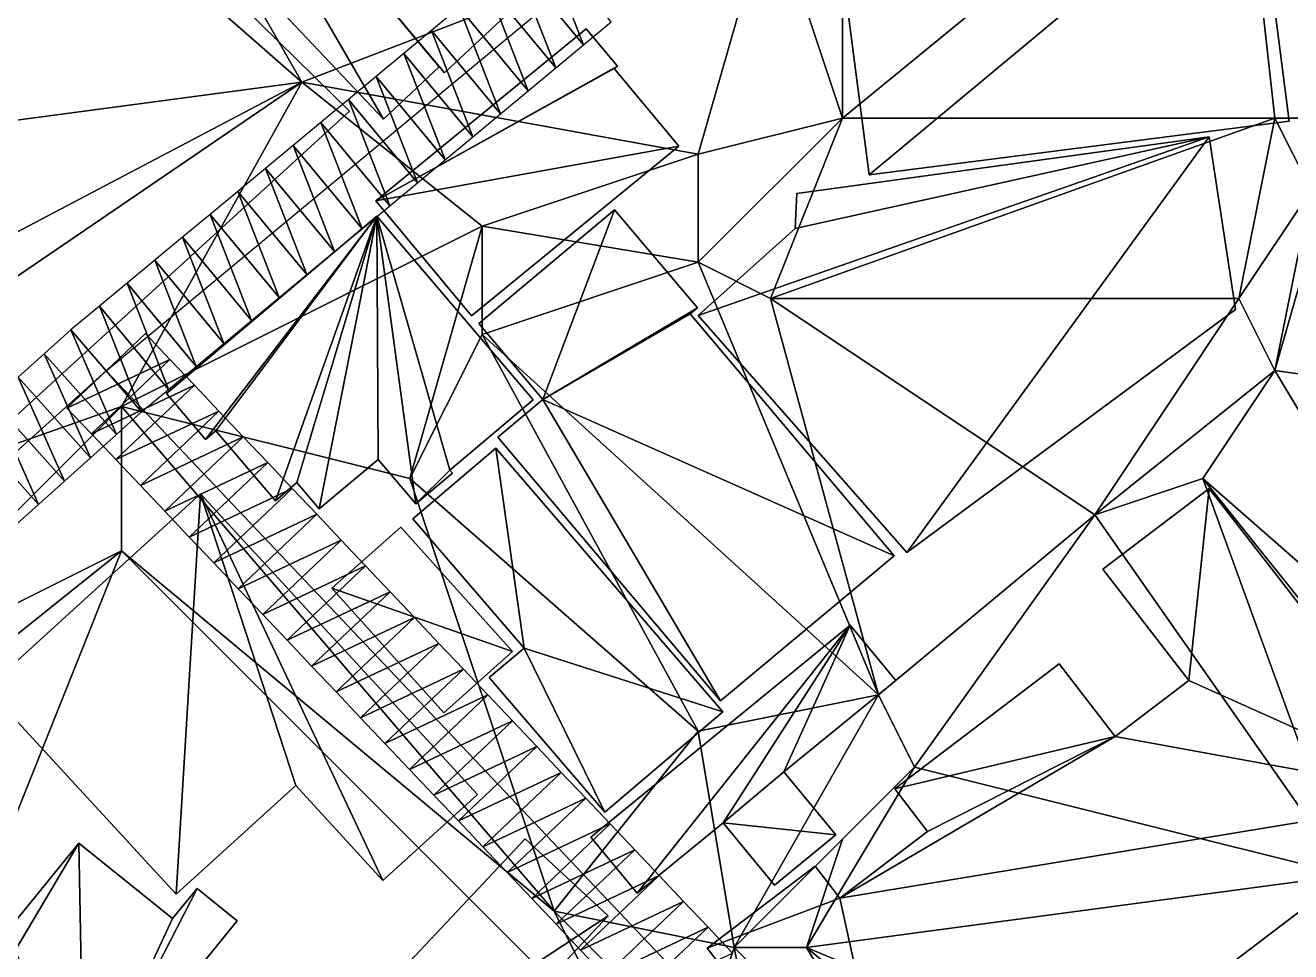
# Model space of a CAD drawing. Header units: metres. Extents: x -1103 to 901, y -902 to 905.
# Drawn here: x -767.3 to -697.1, y 3.8 to 55.1 of the extents above; entities that cross this region are included whole.
import ezdxf

# ---------------------------------------------------------------- set-up
doc = ezdxf.new("R2010")
doc.units = ezdxf.units.M
for name, color, linetype in [('OSM_BUILDING_FOOTPRINTS', 7, 'CONTINUOUS'), ('OSM_BUILDING_ROOFS', 1, 'CONTINUOUS'), ('OSM_BUILDING_WALLS', 8, 'CONTINUOUS'), ('OSM_ROAD_AXES', 2, 'CONTINUOUS'), ('OSM_ROAD_SURFACE', 9, 'CONTINUOUS'), ('OSM_TERRAIN', 3, 'CONTINUOUS')]:
    doc.layers.add(name, color=color, linetype=linetype)

msp = doc.modelspace()

# ---------------------------------------------------------------- linework, layer by layer
at = {"layer": 'OSM_BUILDING_FOOTPRINTS'}
for points in [[(-764.134, 67.565, 15.456), (-759.966, 71.458, 15.456), (-761.315, 72.884, 15.456), (-758.22, 75.782, 15.456), (-757.413, 74.93, 15.456), (-754.837, 77.33, 15.456), (-748.371, 70.496, 15.456), (-747.144, 71.823, 15.456), (-739.086, 64.004, 15.456), (-739.55, 63.573, 15.456), (-736.4, 60.244, 15.456), (-740.423, 56.484, 15.456), (-740.147, 56.197, 15.456), (-744.082, 52.514, 15.456), (-744.38, 52.835, 15.456), (-747.464, 49.948, 15.456), (-764.134, 67.565, 15.456)], [(-795.968, 22.577, 15.032), (-767.019, 67.731, 15.032), (-749.354, 50.38, 15.032), (-788.241, 14.869, 15.032), (-795.968, 22.577, 15.032)], [(-722.439, 61.671, 14.782), (-699.126, 64.657, 14.782), (-697.214, 49.827, 14.782), (-720.515, 46.852, 14.782), (-722.439, 61.671, 14.782)], [(-736.223, 54.958, 15.341), (-734.487, 52.879, 15.341), (-734.664, 52.746, 15.341), (-731.083, 48.444, 15.341), (-742.589, 39.022, 15.341), (-747.895, 45.403, 15.341), (-736.223, 54.958, 15.341)], [(-724.539, 45.824, 14.713), (-701.658, 48.965, 14.713), (-700.198, 39.376, 14.713), (-718.426, 25.906, 14.713), (-730.01, 39.055, 14.713), (-724.616, 43.866, 14.713), (-724.539, 45.824, 14.713)], [(-759.513, 34.731, 15.297), (-747.829, 44.551, 15.297), (-739.163, 34.377, 15.297), (-743.794, 30.473, 15.297), (-743.639, 30.296, 15.297), (-745.673, 28.593, 15.297), (-747.762, 31.059, 15.297), (-751.034, 28.317, 15.297), (-752.272, 29.777, 15.297), (-753.466, 28.77, 15.297), (-756.771, 32.652, 15.297), (-757.335, 32.176, 15.297), (-759.513, 34.731, 15.297)], [(-741.119, 32.309, 15.205), (-738.621, 34.388, 15.205), (-742.18, 38.613, 15.205), (-734.642, 44.906, 15.205), (-730.043, 39.465, 15.205), (-730.441, 39.133, 15.205), (-719.122, 25.718, 15.205), (-728.772, 17.678, 15.205), (-741.119, 32.309, 15.205)], [(-745.839, 27.764, 15.298), (-741.23, 31.69, 15.298), (-728.639, 17.07, 15.298), (-735.183, 11.507, 15.298), (-741.594, 18.961, 15.298), (-739.66, 20.598, 15.298), (-745.839, 27.764, 15.298)], [(-769.494, 18.363, 15.798), (-757.611, 29.157, 15.798), (-742.246, 12.48, 15.798), (-747.497, 7.714, 15.798), (-752.338, 12.978, 15.798), (-758.971, 6.951, 15.798), (-769.494, 18.363, 15.798)], [(-707.549, 24.978, 14.544), (-701.646, 29.457, 14.544), (-688.326, 12.304, 14.544), (-718.359, -10.522, 14.544), (-729.501, 3.954, 14.544), (-723.521, 8.499, 14.544), (-722.151, 6.73, 14.544), (-717.276, 10.435, 14.544), (-719.1, 12.801, 14.544), (-709.981, 19.736, 14.544), (-706.875, 15.688, 14.544), (-702.785, 18.796, 14.544), (-707.549, 24.978, 14.544)], [(-746.513, 27.31, 15.742), (-740.301, 20.41, 15.742), (-744.115, 17.015, 15.742), (-750.327, 23.926, 15.742), (-746.513, 27.31, 15.742)], [(-735.968, 10.114, 15.283), (-721.576, 21.87, 15.283), (-719.034, 18.795, 15.283), (-725.246, 13.73, 15.283), (-722.361, 10.247, 15.283), (-725.776, 7.449, 15.283), (-728.628, 10.899, 15.283), (-733.392, 7.006, 15.283), (-735.968, 10.114, 15.283)], [(-757.699, -9.206, 15.622), (-751.597, -14.869, 15.622), (-750.094, -13.265, 15.622), (-749.63, -13.696, 15.622), (-746.623, -10.511, 15.622), (-745.341, -11.706, 15.622), (-734.553, -0.248, 15.622), (-737.803, 2.76, 15.622), (-734.995, 5.746, 15.622), (-739.605, 10.025, 15.622), (-757.699, -9.206, 15.622)], [(-772.191, 1.509, 15.992), (-770.411, 3.688, 15.992), (-768.963, 2.527, 15.992), (-767.902, 3.821, 15.992), (-768.698, 4.451, 15.992), (-764.365, 9.782, 15.992), (-759.17, 5.602, 15.992), (-757.81, 7.271, 15.992), (-755.577, 5.48, 15.992), (-764.099, -4.993, 15.992), (-772.191, 1.509, 15.992)]]:
    msp.add_polyline3d(points, close=True, dxfattribs=at)
at = {"layer": 'OSM_BUILDING_ROOFS'}
for points in [[(-759.966, 71.458, 62.256), (-764.134, 67.565, 62.256), (-747.464, 49.948, 62.256)], [(-759.966, 71.458, 62.256), (-747.464, 49.948, 62.256), (-744.38, 52.835, 62.256)], [(-759.966, 71.458, 62.256), (-744.38, 52.835, 62.256), (-744.082, 52.514, 62.256)], [(-759.966, 71.458, 62.256), (-744.082, 52.514, 62.256), (-740.147, 56.197, 62.256)], [(-767.019, 67.731, 49.032), (-795.968, 22.577, 49.032), (-788.241, 14.869, 49.032)], [(-767.019, 67.731, 49.032), (-788.241, 14.869, 49.032), (-749.354, 50.38, 49.032)], [(-699.126, 64.657, 23.182), (-722.439, 61.671, 23.182), (-720.515, 46.852, 23.182)], [(-699.126, 64.657, 23.182), (-720.515, 46.852, 23.182), (-697.214, 49.827, 23.182)], [(-734.487, 52.879, 26.941), (-736.223, 54.958, 26.941), (-747.895, 45.403, 26.941)], [(-747.895, 45.403, 26.941), (-734.664, 52.746, 26.941), (-734.487, 52.879, 26.941)], [(-747.895, 45.403, 26.941), (-731.083, 48.444, 26.941), (-734.664, 52.746, 26.941)], [(-701.658, 48.965, 26.313), (-724.616, 43.866, 26.313), (-730.01, 39.055, 26.313)], [(-701.658, 48.965, 26.313), (-730.01, 39.055, 26.313), (-718.426, 25.906, 26.313)], [(-701.658, 48.965, 26.313), (-724.539, 45.824, 26.313), (-724.616, 43.866, 26.313)], [(-701.658, 48.965, 26.313), (-718.426, 25.906, 26.313), (-700.198, 39.376, 26.313)], [(-747.895, 45.403, 26.941), (-742.589, 39.022, 26.941), (-731.083, 48.444, 26.941)], [(-747.829, 44.551, 36.497), (-759.513, 34.731, 36.497), (-757.335, 32.176, 36.497)], [(-747.829, 44.551, 36.497), (-757.335, 32.176, 36.497), (-756.771, 32.652, 36.497)], [(-747.829, 44.551, 36.497), (-756.771, 32.652, 36.497), (-753.466, 28.77, 36.497)], [(-747.829, 44.551, 36.497), (-753.466, 28.77, 36.497), (-752.272, 29.777, 36.497)], [(-747.829, 44.551, 36.497), (-752.272, 29.777, 36.497), (-751.034, 28.317, 36.497)], [(-747.829, 44.551, 36.497), (-751.034, 28.317, 36.497), (-747.762, 31.059, 36.497)], [(-747.829, 44.551, 36.497), (-747.762, 31.059, 36.497), (-745.673, 28.593, 36.497)], [(-743.794, 30.473, 36.497), (-739.163, 34.377, 36.497), (-747.829, 44.551, 36.497)], [(-743.794, 30.473, 36.497), (-747.829, 44.551, 36.497), (-745.673, 28.593, 36.497)], [(-738.621, 34.388, 42.805), (-734.642, 44.906, 42.805), (-742.18, 38.613, 42.805)], [(-738.621, 34.388, 42.805), (-730.043, 39.465, 42.805), (-734.642, 44.906, 42.805)], [(-738.621, 34.388, 42.805), (-730.441, 39.133, 42.805), (-730.043, 39.465, 42.805)], [(-738.621, 34.388, 42.805), (-719.122, 25.718, 42.805), (-730.441, 39.133, 42.805)], [(-738.621, 34.388, 42.805), (-741.119, 32.309, 42.805), (-728.772, 17.678, 42.805)], [(-738.621, 34.388, 42.805), (-728.772, 17.678, 42.805), (-719.122, 25.718, 42.805)], [(-741.23, 31.69, 49.298), (-745.839, 27.764, 49.298), (-739.66, 20.598, 49.298)], [(-739.66, 20.598, 49.298), (-728.639, 17.07, 49.298), (-741.23, 31.69, 49.298)], [(-745.673, 28.593, 36.497), (-743.639, 30.296, 36.497), (-743.794, 30.473, 36.497)], [(-757.611, 29.157, 52.998), (-769.494, 18.363, 52.998), (-758.971, 6.951, 52.998)], [(-757.611, 29.157, 52.998), (-758.971, 6.951, 52.998), (-752.338, 12.978, 52.998)], [(-757.611, 29.157, 52.998), (-752.338, 12.978, 52.998), (-747.497, 7.714, 52.998)], [(-757.611, 29.157, 52.998), (-747.497, 7.714, 52.998), (-742.246, 12.48, 52.998)], [(-701.646, 29.457, 22.944), (-707.549, 24.978, 22.944), (-702.785, 18.796, 22.944)], [(-688.326, 12.304, 22.944), (-701.646, 29.457, 22.944), (-702.785, 18.796, 22.944)], [(-740.301, 20.41, 25.742), (-746.513, 27.31, 25.742), (-750.327, 23.926, 25.742)], [(-740.301, 20.41, 25.742), (-750.327, 23.926, 25.742), (-744.115, 17.015, 25.742)], [(-721.576, 21.87, 25.283), (-735.968, 10.114, 25.283), (-733.392, 7.006, 25.283)], [(-721.576, 21.87, 25.283), (-733.392, 7.006, 25.283), (-728.628, 10.899, 25.283)], [(-725.246, 13.73, 25.283), (-721.576, 21.87, 25.283), (-728.628, 10.899, 25.283)], [(-725.246, 13.73, 25.283), (-719.034, 18.795, 25.283), (-721.576, 21.87, 25.283)], [(-739.66, 20.598, 49.298), (-741.594, 18.961, 49.298), (-735.183, 11.507, 49.298)], [(-739.66, 20.598, 49.298), (-735.183, 11.507, 49.298), (-728.639, 17.07, 49.298)], [(-706.875, 15.688, 22.944), (-709.981, 19.736, 22.944), (-719.1, 12.801, 22.944)], [(-688.326, 12.304, 22.944), (-702.785, 18.796, 22.944), (-706.875, 15.688, 22.944)], [(-706.875, 15.688, 22.944), (-717.276, 10.435, 22.944), (-722.151, 6.73, 22.944)], [(-688.326, 12.304, 22.944), (-706.875, 15.688, 22.944), (-722.151, 6.73, 22.944)], [(-706.875, 15.688, 22.944), (-719.1, 12.801, 22.944), (-717.276, 10.435, 22.944)], [(-728.628, 10.899, 25.283), (-722.361, 10.247, 25.283), (-725.246, 13.73, 25.283)], [(-722.151, 6.73, 22.944), (-718.359, -10.522, 22.944), (-688.326, 12.304, 22.944)], [(-728.628, 10.899, 25.283), (-725.776, 7.449, 25.283), (-722.361, 10.247, 25.283)], [(-734.995, 5.746, 59.222), (-739.605, 10.025, 59.222), (-757.699, -9.206, 59.222)], [(-764.365, 9.782, 27.592), (-768.698, 4.451, 27.592), (-767.902, 3.821, 27.592)], [(-764.099, -4.993, 27.592), (-764.365, 9.782, 27.592), (-767.902, 3.821, 27.592)], [(-764.099, -4.993, 27.592), (-759.17, 5.602, 27.592), (-764.365, 9.782, 27.592)], [(-722.151, 6.73, 22.944), (-723.521, 8.499, 22.944), (-729.501, 3.954, 22.944)], [(-764.099, -4.993, 27.592), (-755.577, 5.48, 27.592), (-757.81, 7.271, 27.592)], [(-764.099, -4.993, 27.592), (-757.81, 7.271, 27.592), (-759.17, 5.602, 27.592)], [(-722.151, 6.73, 22.944), (-729.501, 3.954, 22.944), (-718.359, -10.522, 22.944)], [(-737.803, 2.76, 59.222), (-734.995, 5.746, 59.222), (-757.699, -9.206, 59.222)], [(-764.099, -4.993, 27.592), (-767.902, 3.821, 27.592), (-768.963, 2.527, 27.592)]]:
    msp.add_3dface(points, dxfattribs=at)
at = {"layer": 'OSM_BUILDING_WALLS'}
for points in [[(-767.019, 67.731, 15.032), (-795.968, 22.577, 15.032), (-795.968, 22.577, 49.032)], [(-767.019, 67.731, 15.032), (-795.968, 22.577, 49.032), (-767.019, 67.731, 49.032)], [(-749.354, 50.38, 15.032), (-767.019, 67.731, 15.032), (-767.019, 67.731, 49.032)], [(-749.354, 50.38, 15.032), (-767.019, 67.731, 49.032), (-749.354, 50.38, 49.032)], [(-764.134, 67.565, 15.456), (-747.464, 49.948, 15.456), (-747.464, 49.948, 62.256)], [(-764.134, 67.565, 15.456), (-747.464, 49.948, 62.256), (-764.134, 67.565, 62.256)], [(-697.214, 49.827, 14.782), (-699.126, 64.657, 14.782), (-699.126, 64.657, 23.182)], [(-697.214, 49.827, 14.782), (-699.126, 64.657, 23.182), (-697.214, 49.827, 23.182)], [(-722.439, 61.671, 14.782), (-720.515, 46.852, 14.782), (-720.515, 46.852, 23.182)], [(-722.439, 61.671, 14.782), (-720.515, 46.852, 23.182), (-722.439, 61.671, 23.182)], [(-744.082, 52.514, 15.456), (-740.147, 56.197, 15.456), (-740.147, 56.197, 62.256)], [(-744.082, 52.514, 15.456), (-740.147, 56.197, 62.256), (-744.082, 52.514, 62.256)], [(-736.223, 54.958, 15.341), (-747.895, 45.403, 15.341), (-747.895, 45.403, 26.941)], [(-736.223, 54.958, 15.341), (-747.895, 45.403, 26.941), (-736.223, 54.958, 26.941)], [(-734.487, 52.879, 15.341), (-736.223, 54.958, 15.341), (-736.223, 54.958, 26.941)], [(-734.487, 52.879, 15.341), (-736.223, 54.958, 26.941), (-734.487, 52.879, 26.941)], [(-747.464, 49.948, 15.456), (-744.38, 52.835, 15.456), (-744.38, 52.835, 62.256)], [(-747.464, 49.948, 15.456), (-744.38, 52.835, 62.256), (-747.464, 49.948, 62.256)], [(-744.38, 52.835, 15.456), (-744.082, 52.514, 15.456), (-744.082, 52.514, 62.256)], [(-744.38, 52.835, 15.456), (-744.082, 52.514, 62.256), (-744.38, 52.835, 62.256)], [(-734.664, 52.746, 15.341), (-734.487, 52.879, 15.341), (-734.487, 52.879, 26.941)], [(-734.664, 52.746, 15.341), (-734.487, 52.879, 26.941), (-734.664, 52.746, 26.941)], [(-731.083, 48.444, 15.341), (-734.664, 52.746, 15.341), (-734.664, 52.746, 26.941)], [(-731.083, 48.444, 15.341), (-734.664, 52.746, 26.941), (-731.083, 48.444, 26.941)], [(-788.241, 14.869, 15.032), (-749.354, 50.38, 15.032), (-749.354, 50.38, 49.032)], [(-788.241, 14.869, 15.032), (-749.354, 50.38, 49.032), (-788.241, 14.869, 49.032)], [(-720.515, 46.852, 14.782), (-697.214, 49.827, 14.782), (-697.214, 49.827, 23.182)], [(-720.515, 46.852, 14.782), (-697.214, 49.827, 23.182), (-720.515, 46.852, 23.182)], [(-701.658, 48.965, 14.713), (-724.539, 45.824, 14.713), (-724.539, 45.824, 26.313)], [(-701.658, 48.965, 14.713), (-724.539, 45.824, 26.313), (-701.658, 48.965, 26.313)], [(-700.198, 39.376, 14.713), (-701.658, 48.965, 14.713), (-701.658, 48.965, 26.313)], [(-700.198, 39.376, 14.713), (-701.658, 48.965, 26.313), (-700.198, 39.376, 26.313)], [(-742.589, 39.022, 15.341), (-731.083, 48.444, 15.341), (-731.083, 48.444, 26.941)], [(-742.589, 39.022, 15.341), (-731.083, 48.444, 26.941), (-742.589, 39.022, 26.941)], [(-724.539, 45.824, 14.713), (-724.616, 43.866, 14.713), (-724.616, 43.866, 26.313)], [(-724.539, 45.824, 14.713), (-724.616, 43.866, 26.313), (-724.539, 45.824, 26.313)], [(-747.895, 45.403, 15.341), (-742.589, 39.022, 15.341), (-742.589, 39.022, 26.941)], [(-747.895, 45.403, 15.341), (-742.589, 39.022, 26.941), (-747.895, 45.403, 26.941)], [(-747.829, 44.551, 15.297), (-759.513, 34.731, 15.297), (-759.513, 34.731, 36.497)], [(-747.829, 44.551, 15.297), (-759.513, 34.731, 36.497), (-747.829, 44.551, 36.497)], [(-739.163, 34.377, 15.297), (-747.829, 44.551, 15.297), (-747.829, 44.551, 36.497)], [(-739.163, 34.377, 15.297), (-747.829, 44.551, 36.497), (-739.163, 34.377, 36.497)], [(-734.642, 44.906, 15.205), (-742.18, 38.613, 15.205), (-742.18, 38.613, 42.805)], [(-734.642, 44.906, 15.205), (-742.18, 38.613, 42.805), (-734.642, 44.906, 42.805)], [(-730.043, 39.465, 15.205), (-734.642, 44.906, 15.205), (-734.642, 44.906, 42.805)], [(-730.043, 39.465, 15.205), (-734.642, 44.906, 42.805), (-730.043, 39.465, 42.805)], [(-724.616, 43.866, 14.713), (-730.01, 39.055, 14.713), (-730.01, 39.055, 26.313)], [(-724.616, 43.866, 14.713), (-730.01, 39.055, 26.313), (-724.616, 43.866, 26.313)], [(-730.441, 39.133, 15.205), (-730.043, 39.465, 15.205), (-730.043, 39.465, 42.805)], [(-730.441, 39.133, 15.205), (-730.043, 39.465, 42.805), (-730.441, 39.133, 42.805)], [(-718.426, 25.906, 14.713), (-700.198, 39.376, 14.713), (-700.198, 39.376, 26.313)], [(-718.426, 25.906, 14.713), (-700.198, 39.376, 26.313), (-718.426, 25.906, 26.313)], [(-719.122, 25.718, 15.205), (-730.441, 39.133, 15.205), (-730.441, 39.133, 42.805)], [(-719.122, 25.718, 15.205), (-730.441, 39.133, 42.805), (-719.122, 25.718, 42.805)], [(-730.01, 39.055, 14.713), (-718.426, 25.906, 14.713), (-718.426, 25.906, 26.313)], [(-730.01, 39.055, 14.713), (-718.426, 25.906, 26.313), (-730.01, 39.055, 26.313)], [(-742.18, 38.613, 15.205), (-738.621, 34.388, 15.205), (-738.621, 34.388, 42.805)], [(-742.18, 38.613, 15.205), (-738.621, 34.388, 42.805), (-742.18, 38.613, 42.805)], [(-759.513, 34.731, 15.297), (-757.335, 32.176, 15.297), (-757.335, 32.176, 36.497)], [(-759.513, 34.731, 15.297), (-757.335, 32.176, 36.497), (-759.513, 34.731, 36.497)], [(-743.794, 30.473, 15.297), (-739.163, 34.377, 15.297), (-739.163, 34.377, 36.497)], [(-743.794, 30.473, 15.297), (-739.163, 34.377, 36.497), (-743.794, 30.473, 36.497)], [(-738.621, 34.388, 15.205), (-741.119, 32.309, 15.205), (-741.119, 32.309, 42.805)], [(-738.621, 34.388, 15.205), (-741.119, 32.309, 42.805), (-738.621, 34.388, 42.805)], [(-757.335, 32.176, 15.297), (-756.771, 32.652, 15.297), (-756.771, 32.652, 36.497)], [(-757.335, 32.176, 15.297), (-756.771, 32.652, 36.497), (-757.335, 32.176, 36.497)], [(-756.771, 32.652, 15.297), (-753.466, 28.77, 15.297), (-753.466, 28.77, 36.497)], [(-756.771, 32.652, 15.297), (-753.466, 28.77, 36.497), (-756.771, 32.652, 36.497)], [(-741.119, 32.309, 15.205), (-728.772, 17.678, 15.205), (-728.772, 17.678, 42.805)], [(-741.119, 32.309, 15.205), (-728.772, 17.678, 42.805), (-741.119, 32.309, 42.805)], [(-741.23, 31.69, 15.298), (-745.839, 27.764, 15.298), (-745.839, 27.764, 49.298)], [(-741.23, 31.69, 15.298), (-745.839, 27.764, 49.298), (-741.23, 31.69, 49.298)], [(-728.639, 17.07, 15.298), (-741.23, 31.69, 15.298), (-741.23, 31.69, 49.298)], [(-728.639, 17.07, 15.298), (-741.23, 31.69, 49.298), (-728.639, 17.07, 49.298)], [(-751.034, 28.317, 15.297), (-747.762, 31.059, 15.297), (-747.762, 31.059, 36.497)], [(-751.034, 28.317, 15.297), (-747.762, 31.059, 36.497), (-751.034, 28.317, 36.497)], [(-747.762, 31.059, 15.297), (-745.673, 28.593, 15.297), (-745.673, 28.593, 36.497)], [(-747.762, 31.059, 15.297), (-745.673, 28.593, 36.497), (-747.762, 31.059, 36.497)], [(-745.673, 28.593, 15.297), (-743.639, 30.296, 15.297), (-743.639, 30.296, 36.497)], [(-745.673, 28.593, 15.297), (-743.639, 30.296, 36.497), (-745.673, 28.593, 36.497)], [(-743.639, 30.296, 15.297), (-743.794, 30.473, 15.297), (-743.794, 30.473, 36.497)], [(-743.639, 30.296, 15.297), (-743.794, 30.473, 36.497), (-743.639, 30.296, 36.497)], [(-753.466, 28.77, 15.297), (-752.272, 29.777, 15.297), (-752.272, 29.777, 36.497)], [(-753.466, 28.77, 15.297), (-752.272, 29.777, 36.497), (-753.466, 28.77, 36.497)], [(-752.272, 29.777, 15.297), (-751.034, 28.317, 15.297), (-751.034, 28.317, 36.497)], [(-752.272, 29.777, 15.297), (-751.034, 28.317, 36.497), (-752.272, 29.777, 36.497)], [(-757.611, 29.157, 15.798), (-769.494, 18.363, 15.798), (-769.494, 18.363, 52.998)], [(-757.611, 29.157, 15.798), (-769.494, 18.363, 52.998), (-757.611, 29.157, 52.998)], [(-742.246, 12.48, 15.798), (-757.611, 29.157, 15.798), (-757.611, 29.157, 52.998)], [(-742.246, 12.48, 15.798), (-757.611, 29.157, 52.998), (-742.246, 12.48, 52.998)], [(-701.646, 29.457, 14.544), (-707.549, 24.978, 14.544), (-707.549, 24.978, 22.944)], [(-701.646, 29.457, 14.544), (-707.549, 24.978, 22.944), (-701.646, 29.457, 22.944)], [(-688.326, 12.304, 14.544), (-701.646, 29.457, 14.544), (-701.646, 29.457, 22.944)], [(-688.326, 12.304, 14.544), (-701.646, 29.457, 22.944), (-688.326, 12.304, 22.944)], [(-745.839, 27.764, 15.298), (-739.66, 20.598, 15.298), (-739.66, 20.598, 49.298)], [(-745.839, 27.764, 15.298), (-739.66, 20.598, 49.298), (-745.839, 27.764, 49.298)], [(-746.513, 27.31, 15.742), (-750.327, 23.926, 15.742), (-750.327, 23.926, 25.742)], [(-746.513, 27.31, 15.742), (-750.327, 23.926, 25.742), (-746.513, 27.31, 25.742)], [(-740.301, 20.41, 15.742), (-746.513, 27.31, 15.742), (-746.513, 27.31, 25.742)], [(-740.301, 20.41, 15.742), (-746.513, 27.31, 25.742), (-740.301, 20.41, 25.742)], [(-728.772, 17.678, 15.205), (-719.122, 25.718, 15.205), (-719.122, 25.718, 42.805)], [(-728.772, 17.678, 15.205), (-719.122, 25.718, 42.805), (-728.772, 17.678, 42.805)], [(-707.549, 24.978, 14.544), (-702.785, 18.796, 14.544), (-702.785, 18.796, 22.944)], [(-707.549, 24.978, 14.544), (-702.785, 18.796, 22.944), (-707.549, 24.978, 22.944)], [(-750.327, 23.926, 15.742), (-744.115, 17.015, 15.742), (-744.115, 17.015, 25.742)], [(-750.327, 23.926, 15.742), (-744.115, 17.015, 25.742), (-750.327, 23.926, 25.742)], [(-721.576, 21.87, 15.283), (-735.968, 10.114, 15.283), (-735.968, 10.114, 25.283)], [(-721.576, 21.87, 15.283), (-735.968, 10.114, 25.283), (-721.576, 21.87, 25.283)], [(-719.034, 18.795, 15.283), (-721.576, 21.87, 15.283), (-721.576, 21.87, 25.283)], [(-719.034, 18.795, 15.283), (-721.576, 21.87, 25.283), (-719.034, 18.795, 25.283)], [(-744.115, 17.015, 15.742), (-740.301, 20.41, 15.742), (-740.301, 20.41, 25.742)], [(-744.115, 17.015, 15.742), (-740.301, 20.41, 25.742), (-744.115, 17.015, 25.742)], [(-739.66, 20.598, 15.298), (-741.594, 18.961, 15.298), (-741.594, 18.961, 49.298)], [(-739.66, 20.598, 15.298), (-741.594, 18.961, 49.298), (-739.66, 20.598, 49.298)], [(-709.981, 19.736, 14.544), (-719.1, 12.801, 14.544), (-719.1, 12.801, 22.944)], [(-709.981, 19.736, 14.544), (-719.1, 12.801, 22.944), (-709.981, 19.736, 22.944)], [(-706.875, 15.688, 14.544), (-709.981, 19.736, 14.544), (-709.981, 19.736, 22.944)], [(-706.875, 15.688, 14.544), (-709.981, 19.736, 22.944), (-706.875, 15.688, 22.944)], [(-741.594, 18.961, 15.298), (-735.183, 11.507, 15.298), (-735.183, 11.507, 49.298)], [(-741.594, 18.961, 15.298), (-735.183, 11.507, 49.298), (-741.594, 18.961, 49.298)], [(-769.494, 18.363, 15.798), (-758.971, 6.951, 15.798), (-758.971, 6.951, 52.998)], [(-769.494, 18.363, 15.798), (-758.971, 6.951, 52.998), (-769.494, 18.363, 52.998)], [(-725.246, 13.73, 15.283), (-719.034, 18.795, 15.283), (-719.034, 18.795, 25.283)], [(-725.246, 13.73, 15.283), (-719.034, 18.795, 25.283), (-725.246, 13.73, 25.283)], [(-702.785, 18.796, 14.544), (-706.875, 15.688, 14.544), (-706.875, 15.688, 22.944)], [(-702.785, 18.796, 14.544), (-706.875, 15.688, 22.944), (-702.785, 18.796, 22.944)], [(-735.183, 11.507, 15.298), (-728.639, 17.07, 15.298), (-728.639, 17.07, 49.298)], [(-735.183, 11.507, 15.298), (-728.639, 17.07, 49.298), (-735.183, 11.507, 49.298)], [(-722.361, 10.247, 15.283), (-725.246, 13.73, 15.283), (-725.246, 13.73, 25.283)], [(-722.361, 10.247, 15.283), (-725.246, 13.73, 25.283), (-722.361, 10.247, 25.283)], [(-758.971, 6.951, 15.798), (-752.338, 12.978, 15.798), (-752.338, 12.978, 52.998)], [(-758.971, 6.951, 15.798), (-752.338, 12.978, 52.998), (-758.971, 6.951, 52.998)], [(-752.338, 12.978, 15.798), (-747.497, 7.714, 15.798), (-747.497, 7.714, 52.998)], [(-752.338, 12.978, 15.798), (-747.497, 7.714, 52.998), (-752.338, 12.978, 52.998)], [(-719.1, 12.801, 14.544), (-717.276, 10.435, 14.544), (-717.276, 10.435, 22.944)], [(-719.1, 12.801, 14.544), (-717.276, 10.435, 22.944), (-719.1, 12.801, 22.944)], [(-747.497, 7.714, 15.798), (-742.246, 12.48, 15.798), (-742.246, 12.48, 52.998)], [(-747.497, 7.714, 15.798), (-742.246, 12.48, 52.998), (-747.497, 7.714, 52.998)], [(-718.359, -10.522, 14.544), (-688.326, 12.304, 14.544), (-688.326, 12.304, 22.944)], [(-718.359, -10.522, 14.544), (-688.326, 12.304, 22.944), (-718.359, -10.522, 22.944)], [(-733.392, 7.006, 15.283), (-728.628, 10.899, 15.283), (-728.628, 10.899, 25.283)], [(-733.392, 7.006, 15.283), (-728.628, 10.899, 25.283), (-733.392, 7.006, 25.283)], [(-728.628, 10.899, 15.283), (-725.776, 7.449, 15.283), (-725.776, 7.449, 25.283)], [(-728.628, 10.899, 15.283), (-725.776, 7.449, 25.283), (-728.628, 10.899, 25.283)], [(-739.605, 10.025, 15.622), (-757.699, -9.206, 15.622), (-757.699, -9.206, 59.222)], [(-739.605, 10.025, 15.622), (-757.699, -9.206, 59.222), (-739.605, 10.025, 59.222)], [(-734.995, 5.746, 15.622), (-739.605, 10.025, 15.622), (-739.605, 10.025, 59.222)], [(-734.995, 5.746, 15.622), (-739.605, 10.025, 59.222), (-734.995, 5.746, 59.222)], [(-735.968, 10.114, 15.283), (-733.392, 7.006, 15.283), (-733.392, 7.006, 25.283)], [(-735.968, 10.114, 15.283), (-733.392, 7.006, 25.283), (-735.968, 10.114, 25.283)], [(-725.776, 7.449, 15.283), (-722.361, 10.247, 15.283), (-722.361, 10.247, 25.283)], [(-725.776, 7.449, 15.283), (-722.361, 10.247, 25.283), (-725.776, 7.449, 25.283)], [(-717.276, 10.435, 14.544), (-722.151, 6.73, 14.544), (-722.151, 6.73, 22.944)], [(-717.276, 10.435, 14.544), (-722.151, 6.73, 22.944), (-717.276, 10.435, 22.944)], [(-764.365, 9.782, 15.992), (-768.698, 4.451, 15.992), (-768.698, 4.451, 27.592)], [(-764.365, 9.782, 15.992), (-768.698, 4.451, 27.592), (-764.365, 9.782, 27.592)], [(-759.17, 5.602, 15.992), (-764.365, 9.782, 15.992), (-764.365, 9.782, 27.592)], [(-759.17, 5.602, 15.992), (-764.365, 9.782, 27.592), (-759.17, 5.602, 27.592)], [(-723.521, 8.499, 14.544), (-729.501, 3.954, 14.544), (-729.501, 3.954, 22.944)], [(-723.521, 8.499, 14.544), (-729.501, 3.954, 22.944), (-723.521, 8.499, 22.944)], [(-722.151, 6.73, 14.544), (-723.521, 8.499, 14.544), (-723.521, 8.499, 22.944)], [(-722.151, 6.73, 14.544), (-723.521, 8.499, 22.944), (-722.151, 6.73, 22.944)], [(-757.81, 7.271, 15.992), (-759.17, 5.602, 15.992), (-759.17, 5.602, 27.592)], [(-757.81, 7.271, 15.992), (-759.17, 5.602, 27.592), (-757.81, 7.271, 27.592)], [(-755.577, 5.48, 15.992), (-757.81, 7.271, 15.992), (-757.81, 7.271, 27.592)], [(-755.577, 5.48, 15.992), (-757.81, 7.271, 27.592), (-755.577, 5.48, 27.592)], [(-737.803, 2.76, 15.622), (-734.995, 5.746, 15.622), (-734.995, 5.746, 59.222)], [(-737.803, 2.76, 15.622), (-734.995, 5.746, 59.222), (-737.803, 2.76, 59.222)], [(-764.099, -4.993, 15.992), (-755.577, 5.48, 15.992), (-755.577, 5.48, 27.592)], [(-764.099, -4.993, 15.992), (-755.577, 5.48, 27.592), (-764.099, -4.993, 27.592)], [(-729.501, 3.954, 14.544), (-718.359, -10.522, 14.544), (-718.359, -10.522, 22.944)], [(-729.501, 3.954, 14.544), (-718.359, -10.522, 22.944), (-729.501, 3.954, 22.944)]]:
    msp.add_3dface(points, dxfattribs=at)
at = {"layer": 'OSM_ROAD_AXES'}
for points in [[(-793.16, 9.781, 16.642), (-790.186, 11.396, 16.733), (-762.851, 35.981, 17.581), (-733.68, 60.189, 17.753), (-710.678, 83.181, 17.71), (-627.643, 160.407, 16.433)], [(-762.851, 35.981, 17.581), (-712.633, -16.991, 17.947)]]:
    msp.add_polyline3d(points, dxfattribs=at)
at = {"layer": 'OSM_ROAD_SURFACE'}
for points in [[(-736.37, 54.058, 17.738), (-738.667, 59.949, 17.807), (-740.202, 58.675, 17.78)], [(-736.37, 54.058, 17.738), (-734.835, 55.332, 17.752), (-738.667, 59.949, 17.807)], [(-737.906, 52.784, 17.723), (-740.202, 58.675, 17.78), (-741.737, 57.401, 17.753)], [(-737.906, 52.784, 17.723), (-736.37, 54.058, 17.738), (-740.202, 58.675, 17.78)], [(-739.441, 51.51, 17.709), (-741.737, 57.401, 17.753), (-743.273, 56.127, 17.725)], [(-739.441, 51.51, 17.709), (-737.906, 52.784, 17.723), (-741.737, 57.401, 17.753)], [(-740.976, 50.236, 17.695), (-743.273, 56.127, 17.725), (-744.808, 54.853, 17.698)], [(-740.976, 50.236, 17.695), (-739.441, 51.51, 17.709), (-743.273, 56.127, 17.725)], [(-742.512, 48.962, 17.718), (-744.808, 54.853, 17.698), (-746.343, 53.579, 17.682)], [(-742.512, 48.962, 17.718), (-740.976, 50.236, 17.695), (-744.808, 54.853, 17.698)], [(-744.047, 47.687, 17.748), (-746.343, 53.579, 17.682), (-747.879, 52.305, 17.667)], [(-744.047, 47.687, 17.748), (-742.512, 48.962, 17.718), (-746.343, 53.579, 17.682)], [(-745.582, 46.413, 17.77), (-747.879, 52.305, 17.667), (-749.414, 51.03, 17.667)], [(-745.582, 46.413, 17.77), (-744.047, 47.687, 17.748), (-747.879, 52.305, 17.667)], [(-747.117, 45.139, 17.76), (-749.414, 51.03, 17.667), (-750.949, 49.756, 17.675)], [(-747.117, 45.139, 17.76), (-745.582, 46.413, 17.77), (-749.414, 51.03, 17.667)], [(-748.653, 43.865, 17.749), (-750.949, 49.756, 17.675), (-752.484, 48.482, 17.664)], [(-748.653, 43.865, 17.749), (-747.117, 45.139, 17.76), (-750.949, 49.756, 17.675)], [(-750.188, 42.591, 17.738), (-752.484, 48.482, 17.664), (-754.02, 47.208, 17.653)], [(-750.188, 42.591, 17.738), (-748.653, 43.865, 17.749), (-752.484, 48.482, 17.664)], [(-751.723, 41.317, 17.727), (-754.02, 47.208, 17.653), (-755.555, 45.934, 17.643)], [(-751.723, 41.317, 17.727), (-750.188, 42.591, 17.738), (-754.02, 47.208, 17.653)], [(-753.259, 40.043, 17.716), (-755.555, 45.934, 17.643), (-757.09, 44.66, 17.637)], [(-753.259, 40.043, 17.716), (-751.723, 41.317, 17.727), (-755.555, 45.934, 17.643)], [(-754.794, 38.768, 17.705), (-757.09, 44.66, 17.637), (-758.626, 43.386, 17.631)], [(-754.794, 38.768, 17.705), (-753.259, 40.043, 17.716), (-757.09, 44.66, 17.637)], [(-756.329, 37.494, 17.695), (-758.626, 43.386, 17.631), (-760.161, 42.111, 17.624)], [(-756.329, 37.494, 17.695), (-754.794, 38.768, 17.705), (-758.626, 43.386, 17.631)], [(-757.864, 36.22, 17.684), (-760.161, 42.111, 17.624), (-761.696, 40.837, 17.618)], [(-757.864, 36.22, 17.684), (-756.329, 37.494, 17.695), (-760.161, 42.111, 17.624)], [(-759.4, 34.946, 17.669), (-761.696, 40.837, 17.618), (-763.231, 39.563, 17.612)], [(-759.4, 34.946, 17.669), (-757.864, 36.22, 17.684), (-761.696, 40.837, 17.618)], [(-760.89, 33.71, 17.652), (-763.231, 39.563, 17.612), (-764.812, 38.251, 17.606)], [(-760.89, 33.71, 17.652), (-759.4, 34.946, 17.669), (-763.231, 39.563, 17.612)], [(-762.283, 32.456, 17.697), (-764.812, 38.251, 17.606), (-766.296, 36.917, 17.6)], [(-765.028, 33.917, 17.623), (-759.316, 36.613, 17.662), (-760.674, 38.044, 17.638)], [(-762.283, 32.456, 17.697), (-760.89, 33.71, 17.652), (-764.812, 38.251, 17.606)], [(-763.722, 31.162, 17.686), (-766.296, 36.917, 17.6), (-767.734, 35.623, 17.595)], [(-763.722, 31.162, 17.686), (-762.283, 32.456, 17.697), (-766.296, 36.917, 17.6)], [(-765.028, 33.917, 17.623), (-763.671, 32.485, 17.64), (-759.316, 36.613, 17.662)], [(-763.671, 32.485, 17.64), (-757.959, 35.181, 17.68), (-759.316, 36.613, 17.662)], [(-765.161, 29.868, 17.676), (-767.734, 35.623, 17.595), (-769.173, 34.329, 17.589)], [(-765.161, 29.868, 17.676), (-763.722, 31.162, 17.686), (-767.734, 35.623, 17.595)], [(-763.671, 32.485, 17.64), (-762.314, 31.053, 17.753), (-757.959, 35.181, 17.68)], [(-762.314, 31.053, 17.753), (-756.602, 33.749, 17.682), (-757.959, 35.181, 17.68)], [(-766.6, 28.574, 17.666), (-769.173, 34.329, 17.589), (-770.612, 33.035, 17.584)], [(-766.6, 28.574, 17.666), (-765.161, 29.868, 17.676), (-769.173, 34.329, 17.589)], [(-762.314, 31.053, 17.753), (-760.956, 29.622, 17.781), (-756.602, 33.749, 17.682)], [(-760.956, 29.622, 17.781), (-755.245, 32.318, 17.685), (-756.602, 33.749, 17.682)], [(-768.038, 27.28, 17.655), (-766.6, 28.574, 17.666), (-770.612, 33.035, 17.584)], [(-760.956, 29.622, 17.781), (-759.599, 28.19, 17.782), (-755.245, 32.318, 17.685)], [(-759.599, 28.19, 17.782), (-753.888, 30.886, 17.692), (-755.245, 32.318, 17.685)], [(-759.599, 28.19, 17.782), (-758.242, 26.758, 17.783), (-753.888, 30.886, 17.692)], [(-758.242, 26.758, 17.783), (-752.53, 29.454, 17.699), (-753.888, 30.886, 17.692)], [(-758.242, 26.758, 17.783), (-756.885, 25.327, 17.784), (-752.53, 29.454, 17.699)], [(-756.885, 25.327, 17.784), (-751.173, 28.023, 17.706), (-752.53, 29.454, 17.699)], [(-756.885, 25.327, 17.784), (-755.527, 23.895, 17.784), (-751.173, 28.023, 17.706)], [(-755.527, 23.895, 17.784), (-749.816, 26.591, 17.713), (-751.173, 28.023, 17.706)], [(-755.527, 23.895, 17.784), (-754.17, 22.463, 17.785), (-749.816, 26.591, 17.713)], [(-754.17, 22.463, 17.785), (-748.459, 25.159, 17.721), (-749.816, 26.591, 17.713)], [(-754.17, 22.463, 17.785), (-752.813, 21.031, 17.786), (-748.459, 25.159, 17.721)], [(-752.813, 21.031, 17.786), (-747.101, 23.728, 17.728), (-748.459, 25.159, 17.721)], [(-752.813, 21.031, 17.786), (-751.456, 19.6, 17.787), (-747.101, 23.728, 17.728)], [(-751.456, 19.6, 17.787), (-745.744, 22.296, 17.735), (-747.101, 23.728, 17.728)], [(-751.456, 19.6, 17.787), (-750.098, 18.168, 17.787), (-745.744, 22.296, 17.735)], [(-750.098, 18.168, 17.787), (-744.387, 20.864, 17.742), (-745.744, 22.296, 17.735)], [(-750.098, 18.168, 17.787), (-748.741, 16.736, 17.788), (-744.387, 20.864, 17.742)], [(-748.741, 16.736, 17.788), (-743.03, 19.433, 17.749), (-744.387, 20.864, 17.742)], [(-748.741, 16.736, 17.788), (-747.384, 15.305, 17.789), (-743.03, 19.433, 17.749)], [(-747.384, 15.305, 17.789), (-741.672, 18.001, 17.745), (-743.03, 19.433, 17.749)], [(-747.384, 15.305, 17.789), (-746.027, 13.873, 17.79), (-741.672, 18.001, 17.745)], [(-746.027, 13.873, 17.79), (-740.315, 16.569, 17.721), (-741.672, 18.001, 17.745)], [(-746.027, 13.873, 17.79), (-744.669, 12.441, 17.79), (-740.315, 16.569, 17.721)], [(-744.669, 12.441, 17.79), (-738.958, 15.138, 17.697), (-740.315, 16.569, 17.721)], [(-744.669, 12.441, 17.79), (-743.312, 11.01, 17.791), (-738.958, 15.138, 17.697)], [(-743.312, 11.01, 17.791), (-737.601, 13.706, 17.673), (-738.958, 15.138, 17.697)], [(-743.312, 11.01, 17.791), (-741.955, 9.578, 17.792), (-737.601, 13.706, 17.673)], [(-741.955, 9.578, 17.792), (-736.243, 12.274, 17.65), (-737.601, 13.706, 17.673)], [(-741.955, 9.578, 17.792), (-740.598, 8.146, 17.793), (-736.243, 12.274, 17.65)], [(-740.598, 8.146, 17.793), (-734.886, 10.843, 17.626), (-736.243, 12.274, 17.65)], [(-740.598, 8.146, 17.793), (-739.241, 6.715, 17.796), (-734.886, 10.843, 17.626)], [(-739.241, 6.715, 17.796), (-733.529, 9.411, 17.59), (-734.886, 10.843, 17.626)], [(-739.241, 6.715, 17.796), (-737.883, 5.283, 17.8), (-733.529, 9.411, 17.59)], [(-737.883, 5.283, 17.8), (-732.172, 7.979, 17.548), (-733.529, 9.411, 17.59)], [(-737.883, 5.283, 17.8), (-736.526, 3.851, 17.769), (-732.172, 7.979, 17.548)], [(-736.526, 3.851, 17.769), (-730.814, 6.548, 17.506), (-732.172, 7.979, 17.548)], [(-736.526, 3.851, 17.769), (-735.169, 2.42, 17.719), (-730.814, 6.548, 17.506)], [(-735.169, 2.42, 17.719), (-729.457, 5.116, 17.464), (-730.814, 6.548, 17.506)], [(-735.169, 2.42, 17.719), (-733.812, 0.988, 17.668), (-729.457, 5.116, 17.464)], [(-733.812, 0.988, 17.668), (-728.1, 3.684, 17.418), (-729.457, 5.116, 17.464)]]:
    msp.add_3dface(points, dxfattribs=at)
at = {"layer": 'OSM_TERRAIN'}
for points in [[(-698, 50, 16.91), (-700, 68, 16.936), (-722, 50, 16.972)], [(-722, 62, 16.957), (-722, 50, 16.972), (-700, 68, 16.936)], [(-698, 50, 16.91), (-694, 50, 16.219), (-700, 68, 16.936)], [(-700, 68, 16.936), (-694, 50, 16.219), (-694, 56, 16.057)], [(-782, 48, 17.516), (-752, 52, 17.594), (-768, 66, 17.544)], [(-752, 52, 17.594), (-760, 66, 17.945), (-768, 66, 17.544)], [(-752, 52, 17.594), (-726, 62, 17.781), (-760, 66, 17.945)], [(-752, 52, 17.594), (-730, 48, 17.693), (-726, 62, 17.781)], [(-730, 48, 17.693), (-722, 50, 16.972), (-726, 62, 17.781)], [(-722, 50, 16.972), (-722, 62, 16.957), (-726, 62, 17.781)], [(-796, 22, 17.387), (-762, 34, 17.596), (-752, 52, 17.594)], [(-790, 32, 17.525), (-796, 22, 17.387), (-752, 52, 17.594)], [(-790, 32, 17.525), (-752, 52, 17.594), (-782, 48, 17.516)], [(-762, 34, 17.596), (-742, 44, 17.786), (-752, 52, 17.594)], [(-742, 44, 17.786), (-730, 48, 17.693), (-752, 52, 17.594)], [(-730, 42, 17.185), (-726, 40, 16.818), (-722, 50, 16.972)], [(-730, 42, 17.185), (-722, 50, 16.972), (-730, 48, 17.693)], [(-726, 40, 16.818), (-698, 50, 16.91), (-722, 50, 16.972)], [(-726, 40, 16.818), (-700, 40, 16.757), (-698, 50, 16.91)], [(-700, 40, 16.757), (-696, 46, 16.044), (-698, 50, 16.91)], [(-698, 36, 16), (-670, 32, 15.959), (-694, 50, 16.219)], [(-698, 36, 16), (-694, 50, 16.219), (-696, 46, 16.044)], [(-696, 46, 16.044), (-694, 50, 16.219), (-698, 50, 16.91)], [(-742, 44, 17.786), (-730, 42, 17.185), (-730, 48, 17.693)], [(-700, 40, 16.757), (-698, 36, 16), (-696, 46, 16.044)], [(-762, 34, 17.596), (-746, 30, 17.689), (-742, 44, 17.786)], [(-746, 30, 17.689), (-742, 38, 17.299), (-742, 44, 17.786)], [(-742, 38, 17.299), (-730, 42, 17.185), (-742, 44, 17.786)], [(-742, 38, 17.299), (-720, 18, 17.365), (-730, 42, 17.185)], [(-720, 18, 17.365), (-726, 40, 16.818), (-730, 42, 17.185)], [(-720, 18, 17.365), (-708, 28, 16.511), (-726, 40, 16.818)], [(-708, 28, 16.511), (-700, 40, 16.757), (-726, 40, 16.818)], [(-708, 28, 16.511), (-698, 36, 16), (-700, 40, 16.757)], [(-730, 16, 17.377), (-742, 38, 17.299), (-746, 30, 17.689)], [(-730, 16, 17.377), (-720, 18, 17.365), (-742, 38, 17.299)], [(-708, 28, 16.511), (-702, 30, 16.597), (-698, 36, 16)], [(-686, 16, 15.959), (-698, 36, 16), (-702, 30, 16.597)], [(-686, 16, 15.959), (-670, 32, 15.959), (-698, 36, 16)], [(-778, 18, 17.546), (-762, 34, 17.596), (-796, 22, 17.387)], [(-762, 26, 17.925), (-762, 34, 17.596), (-778, 18, 17.546)], [(-762, 26, 17.925), (-738, 6, 17.72), (-762, 34, 17.596)], [(-738, 6, 17.72), (-746, 30, 17.689), (-762, 34, 17.596)], [(-738, 6, 17.72), (-730, 16, 17.377), (-746, 30, 17.689)], [(-694, 8, 16.688), (-702, 30, 16.597), (-708, 28, 16.511)], [(-694, 8, 16.688), (-694, 20, 16.646), (-702, 30, 16.597)], [(-702, 30, 16.597), (-694, 20, 16.646), (-686, 16, 15.959)], [(-720, 18, 17.365), (-718, 14, 16.707), (-708, 28, 16.511)], [(-718, 14, 16.707), (-694, 8, 16.688), (-708, 28, 16.511)], [(-774, -4, 18.037), (-762, 26, 17.925), (-782, 10, 17.746)], [(-782, 10, 17.746), (-762, 26, 17.925), (-778, 18, 17.546)], [(-734, -2, 17.918), (-762, 26, 17.925), (-774, -4, 18.037)], [(-734, -2, 17.918), (-738, 6, 17.72), (-762, 26, 17.925)], [(-728, 4, 17.367), (-720, 18, 17.365), (-730, 16, 17.377)], [(-728, 4, 17.367), (-718, 14, 16.707), (-720, 18, 17.365)], [(-728, 4, 17.367), (-730, 16, 17.377), (-738, 6, 17.72)], [(-728, 4, 17.367), (-722, 10, 17.319), (-718, 14, 16.707)], [(-724, 4, 16.709), (-718, 14, 16.707), (-722, 10, 17.319)], [(-724, 4, 16.709), (-694, 8, 16.688), (-718, 14, 16.707)], [(-724, 4, 16.709), (-722, 10, 17.319), (-728, 4, 17.367)], [(-700, -6, 16.844), (-694, 8, 16.688), (-724, 4, 16.709)], [(-692, -6, 16.625), (-688, 8, 16.132), (-700, -6, 16.844)], [(-700, -6, 16.844), (-688, 8, 16.132), (-694, 8, 16.688)], [(-734, -2, 17.918), (-730, -2, 17.382), (-738, 6, 17.72)], [(-730, -2, 17.382), (-728, 4, 17.367), (-738, 6, 17.72)], [(-730, -2, 17.382), (-726, -6, 17.225), (-728, 4, 17.367)], [(-726, -6, 17.225), (-718, -6, 17.087), (-728, 4, 17.367)], [(-718, -6, 17.087), (-724, 4, 16.709), (-728, 4, 17.367)], [(-718, -6, 17.087), (-712, -6, 16.716), (-724, 4, 16.709)], [(-712, -6, 16.716), (-700, -6, 16.844), (-724, 4, 16.709)]]:
    msp.add_3dface(points, dxfattribs=at)

doc.saveas('drawing.dxf')
